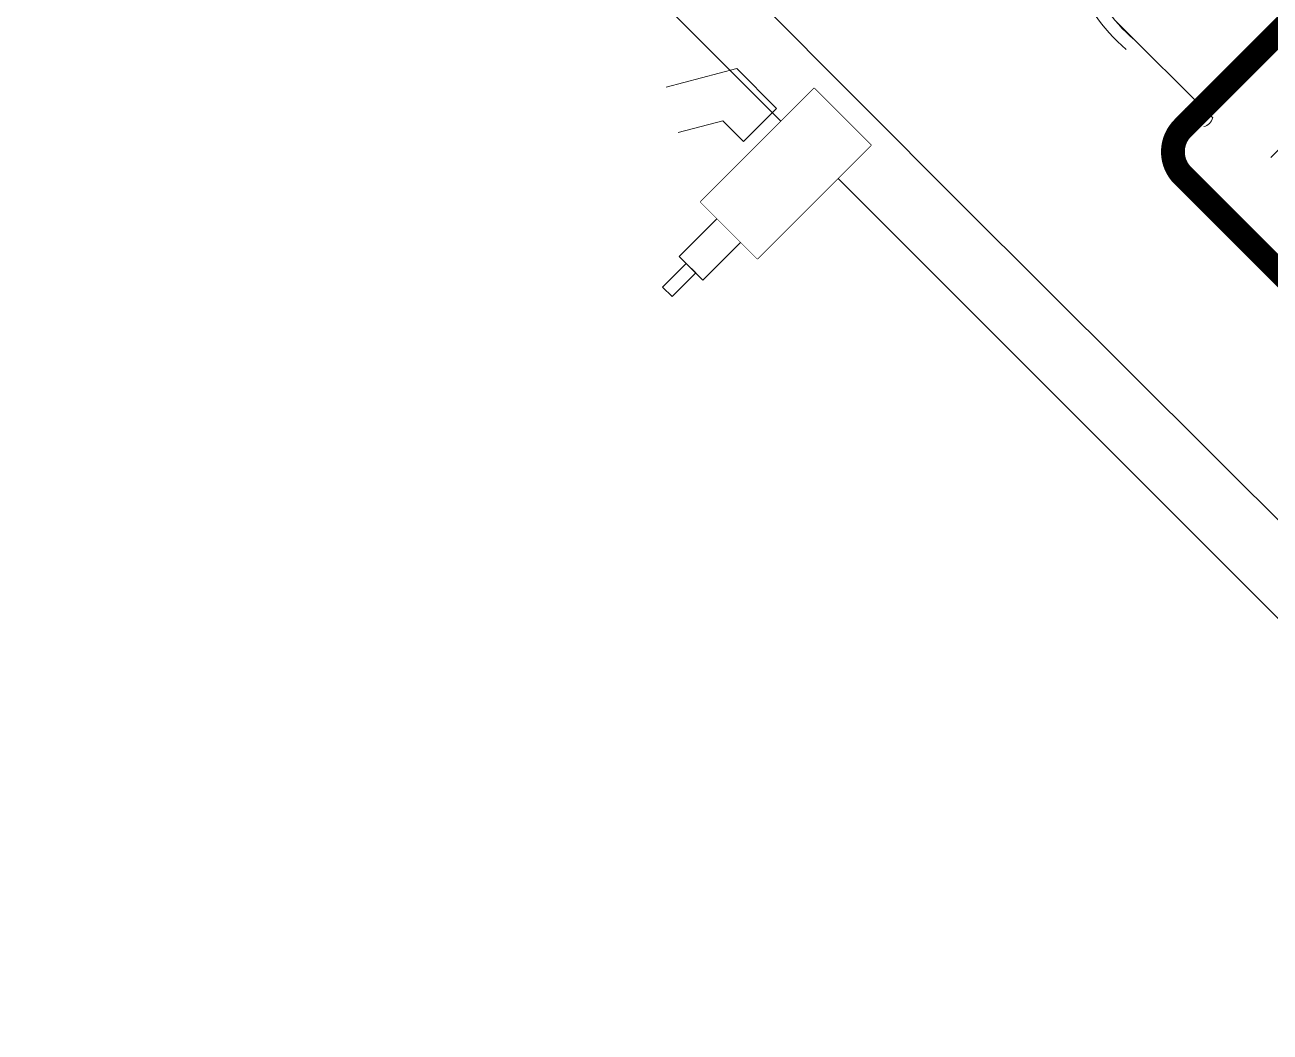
# Model space of a CAD drawing. Header units: centimetres. Extents: x -72470 to -43129, y -18750 to -16337.
# Drawn here: x -64491.9 to -64305.9, y -17679.7 to -17529.3 of the extents above; entities that cross this region are included whole.
import ezdxf

# ---------------------------------------------------------------- set-up
doc = ezdxf.new("R2010")
doc.units = ezdxf.units.CM
doc.header["$MEASUREMENT"] = 0
doc.layers.add('11-021_500-BLOK B-str_zemin_kat$0$2DTARAMA1', color=253, linetype='Continuous')
doc.layers.add('TEFRIS', color=30, linetype='Continuous', lineweight=9)

# ---------------------------------------------------------------- blocks, each defined once
blk = doc.blocks.new('DDDD')
at = {"layer": 'TEFRIS', "color": 0, "linetype": 'Continuous'}
for p, q in [((-75353.94, -9769.55), (-75335, -9788.42)), ((-75389.21, -9770.79), (-75389.18, -9770.77)), ((-75389.18, -9770.77), (-75389.21, -9770.79)), ((-75355.24, -9770.94), (-75340.98, -9785.15)), ((-75334.99, -9793.81), (-75365.94, -9824.88)), ((-75374.62, -9818.92), (-75389.19, -9804.4)), ((-75371.33, -9824.89), (-75390.6, -9805.69)), ((-75400.14, -9815.77), (-75381.2, -9834.64)), ((-75435.41, -9817.01), (-75435.38, -9816.98)), ((-75435.38, -9816.98), (-75435.41, -9817.01)), ((-75401.44, -9817.16), (-75387.18, -9831.37)), ((-75299.4, -9829.4), (-75330.45, -9860.36)), ((-75275.13, -9848.35), (-75294, -9829.41)), ((-75276.52, -9849.65), (-75290.73, -9835.39)), ((-75381.19, -9840.03), (-75412.14, -9871.1)), ((-75420.83, -9865.14), (-75435.4, -9850.62)), ((-75330.46, -9865.75), (-75311.27, -9885.01)), ((-75324.49, -9869.04), (-75309.97, -9883.61)), ((-75345.61, -9875.61), (-75376.67, -9906.57)), ((-75321.34, -9894.56), (-75340.21, -9875.62)), ((-75322.73, -9895.86), (-75336.94, -9881.6)), ((-75276.36, -9883.61), (-75276.34, -9883.59)), ((-75276.34, -9883.59), (-75276.36, -9883.61))]:
    blk.add_line(p, q, dxfattribs=at)
at = {"layer": 'TEFRIS', "color": 0, "linetype": 'Continuous', "const_width": 3.56}
for points in [[(-75287.42, -9834.87), (-75326.31, -9873.77, -0.414214), (-75333.38, -9873.77), (-75379.35, -9827.81, -0.414214), (-75379.35, -9820.74), (-75340.46, -9781.84, -0.414214), (-75333.39, -9781.84), (-75287.42, -9827.8, -0.414214)], [(-75333.38, -9880.84), (-75372.27, -9919.73, -0.414214), (-75379.34, -9919.73), (-75425.31, -9873.77, -0.414214), (-75425.31, -9866.7), (-75386.42, -9827.81, -0.414214), (-75379.35, -9827.81), (-75333.38, -9873.77, -0.414214)]]:
    blk.add_lwpolyline(points, format="xyb", close=True, dxfattribs=at)
at = {"layer": 'TEFRIS', "color": 0, "linetype": 'Continuous'}
for centre, radius, start, end in [((-75370.91, -9789), 25.81, 41.3071, 229.9107), ((-75370.91, -9789), 23.91, 41.3071, 229.9107), ((-75344.15, -9780.65), 1.87, 284.487, 345.7168), ((-75341.45, -9783.34), 1.87, 284.487, 345.7168), ((-75337.69, -9791.12), 3.81, 315.1019, 45.1019), ((-75417.11, -9835.22), 25.81, 41.3071, 229.9107), ((-75417.11, -9835.22), 23.91, 41.3071, 229.9107), ((-75379.14, -9815.76), 1.87, 284.487, 345.7168), ((-75376.44, -9818.46), 1.87, 284.487, 345.7168), ((-75368.64, -9822.19), 3.81, 225.1019, 315.1019), ((-75390.35, -9826.87), 1.87, 284.487, 345.7168), ((-75296.7, -9832.1), 3.81, 44.9074, 134.9074), ((-75387.65, -9829.56), 1.87, 284.487, 345.7168), ((-75383.89, -9837.34), 3.81, 315.1019, 45.1019), ((-75288.92, -9835.86), 1.87, 104.2925, 165.5223), ((-75286.23, -9838.56), 1.87, 104.2925, 165.5223), ((-75294.57, -9865.32), 25.81, 220.0986, 48.7021), ((-75294.57, -9865.32), 23.91, 220.0986, 48.7021), ((-75327.76, -9863.06), 3.81, 134.9074, 224.9074), ((-75425.34, -9861.98), 1.87, 284.487, 345.7168), ((-75422.64, -9864.67), 1.87, 284.487, 345.7168), ((-75324.03, -9870.85), 1.87, 104.2925, 165.5223), ((-75321.34, -9873.55), 1.87, 104.2925, 165.5223), ((-75342.91, -9878.31), 3.81, 44.9074, 134.9074), ((-75335.13, -9882.07), 1.87, 104.2925, 165.5223), ((-75332.44, -9884.77), 1.87, 104.2925, 165.5223), ((-75340.79, -9911.53), 25.81, 220.0986, 48.7021), ((-75340.79, -9911.53), 23.91, 220.0986, 48.7021)]:
    blk.add_arc(centre, radius, start, end, dxfattribs=at)

msp = doc.modelspace()

# ---------------------------------------------------------------- linework, layer by layer
at = {"layer": 'TEFRIS', "color": 0, "linetype": 'Continuous'}
msp.add_line((-64352.05, -17556.05), (-64115.41, -17791.95), dxfattribs=at)
msp.add_lwpolyline([(-64665.81, -17256.85), (-63768.23, -18154.44)], dxfattribs=at)
for points in [[(-64365.52, -17547.24), (-64374.01, -17538.76), (-64390.98, -17555.73), (-64382.49, -17564.21)], [(-64366.94, -17547.24), (-64374.01, -17540.17), (-64389.56, -17555.73), (-64382.49, -17562.8)], [(-64384.97, -17561.74), (-64388.5, -17558.2), (-64394.16, -17563.86), (-64390.62, -17567.4)], [(-64391.69, -17566.34), (-64393.1, -17564.92), (-64396.64, -17568.46), (-64395.22, -17569.87)]]:
    msp.add_lwpolyline(points, close=True, dxfattribs=at)

# ---------------------------------------------------------------- block references
msp.add_blockref('DDDD', (11106.34, -7678.01), dxfattribs=at)

# ---------------------------------------------------------------- next in the draw order: wipeouts: each hides what was drawn before it
at = {"color": 0, "linetype": 'Continuous'}
msp.add_wipeout([(-64365.52, -17547.24), (-64382.49, -17564.21), (-64390.98, -17555.73), (-64374.01, -17538.76)], dxfattribs=at).dxf.layer = 'TEFRIS'

# ---------------------------------------------------------------- next in the draw order: linework, layer by layer
at = {"layer": 'TEFRIS', "color": 0, "linetype": 'Continuous'}
msp.add_lwpolyline([(-64665.81, -17256.85), (-63768.23, -18154.44)], dxfattribs=at)
for points in [[(-64365.52, -17547.24), (-64374.01, -17538.76), (-64390.98, -17555.73), (-64382.49, -17564.21)], [(-64366.94, -17547.24), (-64374.01, -17540.17), (-64389.56, -17555.73), (-64382.49, -17562.8)], [(-64384.97, -17561.74), (-64388.5, -17558.2), (-64394.16, -17563.86), (-64390.62, -17567.4)], [(-64391.69, -17566.34), (-64393.1, -17564.92), (-64396.64, -17568.46), (-64395.22, -17569.87)]]:
    msp.add_lwpolyline(points, close=True, dxfattribs=at)

# ---------------------------------------------------------------- next in the draw order: wipeouts: each hides what was drawn before it
at = {"color": 0, "linetype": 'Continuous'}
msp.add_wipeout([(-64365.52, -17547.24), (-64382.49, -17564.21), (-64390.98, -17555.73), (-64374.01, -17538.76)], dxfattribs=at).dxf.layer = 'TEFRIS'

# ---------------------------------------------------------------- next in the draw order: linework, layer by layer
at = {"layer": 'TEFRIS', "color": 0, "linetype": 'Continuous'}
msp.add_lwpolyline([(-64665.81, -17256.85), (-63768.23, -18154.44)], dxfattribs=at)
for points in [[(-64365.52, -17547.24), (-64374.01, -17538.76), (-64390.98, -17555.73), (-64382.49, -17564.21)], [(-64366.94, -17547.24), (-64374.01, -17540.17), (-64389.56, -17555.73), (-64382.49, -17562.8)], [(-64384.97, -17561.74), (-64388.5, -17558.2), (-64394.16, -17563.86), (-64390.62, -17567.4)], [(-64391.69, -17566.34), (-64393.1, -17564.92), (-64396.64, -17568.46), (-64395.22, -17569.87)]]:
    msp.add_lwpolyline(points, close=True, dxfattribs=at)

# ---------------------------------------------------------------- next in the draw order: wipeouts: each hides what was drawn before it
at = {"color": 0, "linetype": 'Continuous'}
msp.add_wipeout([(-64365.52, -17547.24), (-64382.49, -17564.21), (-64390.98, -17555.73), (-64374.01, -17538.76)], dxfattribs=at).dxf.layer = 'TEFRIS'

# ---------------------------------------------------------------- next in the draw order: linework, layer by layer
at = {"layer": 'TEFRIS', "color": 0, "linetype": 'Continuous'}
msp.add_lwpolyline([(-64665.81, -17256.85), (-63768.23, -18154.44)], dxfattribs=at)
for points in [[(-64365.52, -17547.24), (-64374.01, -17538.76), (-64390.98, -17555.73), (-64382.49, -17564.21)], [(-64366.94, -17547.24), (-64374.01, -17540.17), (-64389.56, -17555.73), (-64382.49, -17562.8)], [(-64384.97, -17561.74), (-64388.5, -17558.2), (-64394.16, -17563.86), (-64390.62, -17567.4)], [(-64391.69, -17566.34), (-64393.1, -17564.92), (-64396.64, -17568.46), (-64395.22, -17569.87)]]:
    msp.add_lwpolyline(points, close=True, dxfattribs=at)

# ---------------------------------------------------------------- next in the draw order: wipeouts: each hides what was drawn before it
at = {"color": 0, "linetype": 'Continuous'}
msp.add_wipeout([(-64365.52, -17547.24), (-64382.49, -17564.21), (-64390.98, -17555.73), (-64374.01, -17538.76)], dxfattribs=at).dxf.layer = 'TEFRIS'

# ---------------------------------------------------------------- next in the draw order: linework, layer by layer
at = {"layer": 'TEFRIS', "color": 0, "linetype": 'Continuous'}
msp.add_lwpolyline([(-64665.81, -17256.85), (-63768.23, -18154.44)], dxfattribs=at)
for points in [[(-64365.52, -17547.24), (-64374.01, -17538.76), (-64390.98, -17555.73), (-64382.49, -17564.21)], [(-64366.94, -17547.24), (-64374.01, -17540.17), (-64389.56, -17555.73), (-64382.49, -17562.8)], [(-64384.97, -17561.74), (-64388.5, -17558.2), (-64394.16, -17563.86), (-64390.62, -17567.4)], [(-64391.69, -17566.34), (-64393.1, -17564.92), (-64396.64, -17568.46), (-64395.22, -17569.87)]]:
    msp.add_lwpolyline(points, close=True, dxfattribs=at)

# ---------------------------------------------------------------- next in the draw order: wipeouts: each hides what was drawn before it
at = {"color": 0, "linetype": 'Continuous'}
msp.add_wipeout([(-64365.52, -17547.24), (-64382.49, -17564.21), (-64390.98, -17555.73), (-64374.01, -17538.76)], dxfattribs=at).dxf.layer = 'TEFRIS'

# ---------------------------------------------------------------- next in the draw order: linework, layer by layer
at = {"layer": 'TEFRIS', "color": 0, "linetype": 'Continuous'}
msp.add_lwpolyline([(-64665.81, -17256.85), (-63768.23, -18154.44)], dxfattribs=at)
for points in [[(-64365.52, -17547.24), (-64374.01, -17538.76), (-64390.98, -17555.73), (-64382.49, -17564.21)], [(-64366.94, -17547.24), (-64374.01, -17540.17), (-64389.56, -17555.73), (-64382.49, -17562.8)], [(-64384.97, -17561.74), (-64388.5, -17558.2), (-64394.16, -17563.86), (-64390.62, -17567.4)], [(-64391.69, -17566.34), (-64393.1, -17564.92), (-64396.64, -17568.46), (-64395.22, -17569.87)]]:
    msp.add_lwpolyline(points, close=True, dxfattribs=at)

# ---------------------------------------------------------------- next in the draw order: wipeouts: each hides what was drawn before it
at = {"color": 0, "linetype": 'Continuous'}
msp.add_wipeout([(-64365.52, -17547.24), (-64382.49, -17564.21), (-64390.98, -17555.73), (-64374.01, -17538.76)], dxfattribs=at).dxf.layer = 'TEFRIS'

# ---------------------------------------------------------------- next in the draw order: linework, layer by layer
at = {"layer": 'TEFRIS', "color": 0, "linetype": 'Continuous'}
msp.add_lwpolyline([(-64665.81, -17256.85), (-63768.23, -18154.44)], dxfattribs=at)
for points in [[(-64365.52, -17547.24), (-64374.01, -17538.76), (-64390.98, -17555.73), (-64382.49, -17564.21)], [(-64366.94, -17547.24), (-64374.01, -17540.17), (-64389.56, -17555.73), (-64382.49, -17562.8)], [(-64384.97, -17561.74), (-64388.5, -17558.2), (-64394.16, -17563.86), (-64390.62, -17567.4)], [(-64391.69, -17566.34), (-64393.1, -17564.92), (-64396.64, -17568.46), (-64395.22, -17569.87)]]:
    msp.add_lwpolyline(points, close=True, dxfattribs=at)

# ---------------------------------------------------------------- next in the draw order: wipeouts: each hides what was drawn before it
at = {"color": 0, "linetype": 'Continuous'}
msp.add_wipeout([(-64365.52, -17547.24), (-64382.49, -17564.21), (-64390.98, -17555.73), (-64374.01, -17538.76)], dxfattribs=at).dxf.layer = 'TEFRIS'

# ---------------------------------------------------------------- next in the draw order: linework, layer by layer
at = {"layer": 'TEFRIS', "color": 0, "linetype": 'Continuous'}
msp.add_lwpolyline([(-64665.81, -17256.85), (-63768.23, -18154.44)], dxfattribs=at)
for points in [[(-64365.52, -17547.24), (-64374.01, -17538.76), (-64390.98, -17555.73), (-64382.49, -17564.21)], [(-64366.94, -17547.24), (-64374.01, -17540.17), (-64389.56, -17555.73), (-64382.49, -17562.8)], [(-64384.97, -17561.74), (-64388.5, -17558.2), (-64394.16, -17563.86), (-64390.62, -17567.4)], [(-64391.69, -17566.34), (-64393.1, -17564.92), (-64396.64, -17568.46), (-64395.22, -17569.87)]]:
    msp.add_lwpolyline(points, close=True, dxfattribs=at)

# ---------------------------------------------------------------- next in the draw order: wipeouts: each hides what was drawn before it
at = {"color": 0, "linetype": 'Continuous'}
msp.add_wipeout([(-64365.52, -17547.24), (-64382.49, -17564.21), (-64390.98, -17555.73), (-64374.01, -17538.76)], dxfattribs=at).dxf.layer = 'TEFRIS'

# ---------------------------------------------------------------- next in the draw order: linework, layer by layer
at = {"layer": 'TEFRIS', "color": 0, "linetype": 'Continuous'}
msp.add_lwpolyline([(-64665.81, -17256.85), (-63768.23, -18154.44)], dxfattribs=at)
for points in [[(-64365.52, -17547.24), (-64374.01, -17538.76), (-64390.98, -17555.73), (-64382.49, -17564.21)], [(-64366.94, -17547.24), (-64374.01, -17540.17), (-64389.56, -17555.73), (-64382.49, -17562.8)], [(-64384.97, -17561.74), (-64388.5, -17558.2), (-64394.16, -17563.86), (-64390.62, -17567.4)], [(-64391.69, -17566.34), (-64393.1, -17564.92), (-64396.64, -17568.46), (-64395.22, -17569.87)]]:
    msp.add_lwpolyline(points, close=True, dxfattribs=at)

# ---------------------------------------------------------------- next in the draw order: wipeouts: each hides what was drawn before it
at = {"color": 0, "linetype": 'Continuous'}
msp.add_wipeout([(-64365.52, -17547.24), (-64382.49, -17564.21), (-64390.98, -17555.73), (-64374.01, -17538.76)], dxfattribs=at).dxf.layer = 'TEFRIS'

# ---------------------------------------------------------------- next in the draw order: linework, layer by layer
at = {"layer": 'TEFRIS', "color": 0, "linetype": 'Continuous'}
msp.add_lwpolyline([(-64665.81, -17256.85), (-63768.23, -18154.44)], dxfattribs=at)
for points in [[(-64365.52, -17547.24), (-64374.01, -17538.76), (-64390.98, -17555.73), (-64382.49, -17564.21)], [(-64366.94, -17547.24), (-64374.01, -17540.17), (-64389.56, -17555.73), (-64382.49, -17562.8)], [(-64384.97, -17561.74), (-64388.5, -17558.2), (-64394.16, -17563.86), (-64390.62, -17567.4)], [(-64391.69, -17566.34), (-64393.1, -17564.92), (-64396.64, -17568.46), (-64395.22, -17569.87)]]:
    msp.add_lwpolyline(points, close=True, dxfattribs=at)

# ---------------------------------------------------------------- next in the draw order: wipeouts: each hides what was drawn before it
at = {"color": 0, "linetype": 'Continuous'}
msp.add_wipeout([(-64365.52, -17547.24), (-64382.49, -17564.21), (-64390.98, -17555.73), (-64374.01, -17538.76)], dxfattribs=at).dxf.layer = 'TEFRIS'

# ---------------------------------------------------------------- next in the draw order: linework, layer by layer
at = {"layer": 'TEFRIS', "color": 0, "linetype": 'Continuous'}
msp.add_lwpolyline([(-64665.81, -17256.85), (-63768.23, -18154.44)], dxfattribs=at)
for points in [[(-64365.52, -17547.24), (-64374.01, -17538.76), (-64390.98, -17555.73), (-64382.49, -17564.21)], [(-64366.94, -17547.24), (-64374.01, -17540.17), (-64389.56, -17555.73), (-64382.49, -17562.8)], [(-64384.97, -17561.74), (-64388.5, -17558.2), (-64394.16, -17563.86), (-64390.62, -17567.4)], [(-64391.69, -17566.34), (-64393.1, -17564.92), (-64396.64, -17568.46), (-64395.22, -17569.87)]]:
    msp.add_lwpolyline(points, close=True, dxfattribs=at)

# ---------------------------------------------------------------- next in the draw order: wipeouts: each hides what was drawn before it
at = {"color": 0, "linetype": 'Continuous'}
msp.add_wipeout([(-64365.52, -17547.24), (-64382.49, -17564.21), (-64390.98, -17555.73), (-64374.01, -17538.76)], dxfattribs=at).dxf.layer = 'TEFRIS'

# ---------------------------------------------------------------- next in the draw order: linework, layer by layer
at = {"layer": 'TEFRIS', "color": 0, "linetype": 'Continuous'}
msp.add_lwpolyline([(-64665.81, -17256.85), (-63768.23, -18154.44)], dxfattribs=at)
for points in [[(-64365.52, -17547.24), (-64374.01, -17538.76), (-64390.98, -17555.73), (-64382.49, -17564.21)], [(-64366.94, -17547.24), (-64374.01, -17540.17), (-64389.56, -17555.73), (-64382.49, -17562.8)], [(-64384.97, -17561.74), (-64388.5, -17558.2), (-64394.16, -17563.86), (-64390.62, -17567.4)], [(-64391.69, -17566.34), (-64393.1, -17564.92), (-64396.64, -17568.46), (-64395.22, -17569.87)]]:
    msp.add_lwpolyline(points, close=True, dxfattribs=at)

# ---------------------------------------------------------------- next in the draw order: wipeouts: each hides what was drawn before it
at = {"color": 0, "linetype": 'Continuous'}
msp.add_wipeout([(-64365.52, -17547.24), (-64382.49, -17564.21), (-64390.98, -17555.73), (-64374.01, -17538.76)], dxfattribs=at).dxf.layer = 'TEFRIS'

# ---------------------------------------------------------------- next in the draw order: linework, layer by layer
at = {"layer": 'TEFRIS', "color": 0, "linetype": 'Continuous'}
msp.add_lwpolyline([(-64665.81, -17256.85), (-63768.23, -18154.44)], dxfattribs=at)
for points in [[(-64365.52, -17547.24), (-64374.01, -17538.76), (-64390.98, -17555.73), (-64382.49, -17564.21)], [(-64366.94, -17547.24), (-64374.01, -17540.17), (-64389.56, -17555.73), (-64382.49, -17562.8)], [(-64384.97, -17561.74), (-64388.5, -17558.2), (-64394.16, -17563.86), (-64390.62, -17567.4)], [(-64391.69, -17566.34), (-64393.1, -17564.92), (-64396.64, -17568.46), (-64395.22, -17569.87)]]:
    msp.add_lwpolyline(points, close=True, dxfattribs=at)

# ---------------------------------------------------------------- next in the draw order: wipeouts: each hides what was drawn before it
at = {"color": 0, "linetype": 'Continuous'}
msp.add_wipeout([(-64365.52, -17547.24), (-64382.49, -17564.21), (-64390.98, -17555.73), (-64374.01, -17538.76)], dxfattribs=at).dxf.layer = 'TEFRIS'

# ---------------------------------------------------------------- next in the draw order: linework, layer by layer
at = {"layer": 'TEFRIS', "color": 0, "linetype": 'Continuous'}
msp.add_lwpolyline([(-64665.81, -17256.85), (-63768.23, -18154.44)], dxfattribs=at)
for points in [[(-64365.52, -17547.24), (-64374.01, -17538.76), (-64390.98, -17555.73), (-64382.49, -17564.21)], [(-64366.94, -17547.24), (-64374.01, -17540.17), (-64389.56, -17555.73), (-64382.49, -17562.8)], [(-64384.97, -17561.74), (-64388.5, -17558.2), (-64394.16, -17563.86), (-64390.62, -17567.4)], [(-64391.69, -17566.34), (-64393.1, -17564.92), (-64396.64, -17568.46), (-64395.22, -17569.87)]]:
    msp.add_lwpolyline(points, close=True, dxfattribs=at)

# ---------------------------------------------------------------- next in the draw order: wipeouts: each hides what was drawn before it
at = {"color": 0, "linetype": 'Continuous'}
msp.add_wipeout([(-64365.52, -17547.24), (-64382.49, -17564.21), (-64390.98, -17555.73), (-64374.01, -17538.76)], dxfattribs=at).dxf.layer = 'TEFRIS'

# ---------------------------------------------------------------- next in the draw order: linework, layer by layer
at = {"layer": 'TEFRIS', "color": 0, "linetype": 'Continuous'}
msp.add_lwpolyline([(-64665.81, -17256.85), (-63768.23, -18154.44)], dxfattribs=at)
for points in [[(-64365.52, -17547.24), (-64374.01, -17538.76), (-64390.98, -17555.73), (-64382.49, -17564.21)], [(-64366.94, -17547.24), (-64374.01, -17540.17), (-64389.56, -17555.73), (-64382.49, -17562.8)], [(-64384.97, -17561.74), (-64388.5, -17558.2), (-64394.16, -17563.86), (-64390.62, -17567.4)], [(-64391.69, -17566.34), (-64393.1, -17564.92), (-64396.64, -17568.46), (-64395.22, -17569.87)]]:
    msp.add_lwpolyline(points, close=True, dxfattribs=at)

# ---------------------------------------------------------------- next in the draw order: wipeouts: each hides what was drawn before it
at = {"color": 0, "linetype": 'Continuous'}
msp.add_wipeout([(-64365.52, -17547.24), (-64382.49, -17564.21), (-64390.98, -17555.73), (-64374.01, -17538.76)], dxfattribs=at).dxf.layer = 'TEFRIS'

# ---------------------------------------------------------------- next in the draw order: linework, layer by layer
at = {"layer": 'TEFRIS', "color": 0, "linetype": 'Continuous'}
msp.add_lwpolyline([(-64665.81, -17256.85), (-63768.23, -18154.44)], dxfattribs=at)
for points in [[(-64365.52, -17547.24), (-64374.01, -17538.76), (-64390.98, -17555.73), (-64382.49, -17564.21)], [(-64366.94, -17547.24), (-64374.01, -17540.17), (-64389.56, -17555.73), (-64382.49, -17562.8)], [(-64384.97, -17561.74), (-64388.5, -17558.2), (-64394.16, -17563.86), (-64390.62, -17567.4)], [(-64391.69, -17566.34), (-64393.1, -17564.92), (-64396.64, -17568.46), (-64395.22, -17569.87)]]:
    msp.add_lwpolyline(points, close=True, dxfattribs=at)

# ---------------------------------------------------------------- next in the draw order: wipeouts: each hides what was drawn before it
at = {"color": 0, "linetype": 'Continuous'}
msp.add_wipeout([(-64365.52, -17547.24), (-64382.49, -17564.21), (-64390.98, -17555.73), (-64374.01, -17538.76)], dxfattribs=at).dxf.layer = 'TEFRIS'

# ---------------------------------------------------------------- next in the draw order: linework, layer by layer
at = {"layer": 'TEFRIS', "color": 0, "linetype": 'Continuous'}
msp.add_lwpolyline([(-64665.81, -17256.85), (-63768.23, -18154.44)], dxfattribs=at)
for points in [[(-64365.52, -17547.24), (-64374.01, -17538.76), (-64390.98, -17555.73), (-64382.49, -17564.21)], [(-64366.94, -17547.24), (-64374.01, -17540.17), (-64389.56, -17555.73), (-64382.49, -17562.8)], [(-64384.97, -17561.74), (-64388.5, -17558.2), (-64394.16, -17563.86), (-64390.62, -17567.4)], [(-64391.69, -17566.34), (-64393.1, -17564.92), (-64396.64, -17568.46), (-64395.22, -17569.87)]]:
    msp.add_lwpolyline(points, close=True, dxfattribs=at)

# ---------------------------------------------------------------- next in the draw order: wipeouts: each hides what was drawn before it
at = {"color": 0, "linetype": 'Continuous'}
msp.add_wipeout([(-64365.52, -17547.24), (-64382.49, -17564.21), (-64390.98, -17555.73), (-64374.01, -17538.76)], dxfattribs=at).dxf.layer = 'TEFRIS'

# ---------------------------------------------------------------- next in the draw order: linework, layer by layer
at = {"layer": 'TEFRIS', "color": 0, "linetype": 'Continuous'}
msp.add_lwpolyline([(-64665.81, -17256.85), (-63768.23, -18154.44)], dxfattribs=at)
for points in [[(-64365.52, -17547.24), (-64374.01, -17538.76), (-64390.98, -17555.73), (-64382.49, -17564.21)], [(-64366.94, -17547.24), (-64374.01, -17540.17), (-64389.56, -17555.73), (-64382.49, -17562.8)], [(-64384.97, -17561.74), (-64388.5, -17558.2), (-64394.16, -17563.86), (-64390.62, -17567.4)], [(-64391.69, -17566.34), (-64393.1, -17564.92), (-64396.64, -17568.46), (-64395.22, -17569.87)]]:
    msp.add_lwpolyline(points, close=True, dxfattribs=at)

# ---------------------------------------------------------------- next in the draw order: wipeouts: each hides what was drawn before it
at = {"color": 0, "linetype": 'Continuous'}
msp.add_wipeout([(-64365.52, -17547.24), (-64382.49, -17564.21), (-64390.98, -17555.73), (-64374.01, -17538.76)], dxfattribs=at).dxf.layer = 'TEFRIS'

# ---------------------------------------------------------------- next in the draw order: linework, layer by layer
at = {"layer": 'TEFRIS', "color": 0, "linetype": 'Continuous'}
msp.add_lwpolyline([(-64665.81, -17256.85), (-63768.23, -18154.44)], dxfattribs=at)
for points in [[(-64365.52, -17547.24), (-64374.01, -17538.76), (-64390.98, -17555.73), (-64382.49, -17564.21)], [(-64366.94, -17547.24), (-64374.01, -17540.17), (-64389.56, -17555.73), (-64382.49, -17562.8)], [(-64384.97, -17561.74), (-64388.5, -17558.2), (-64394.16, -17563.86), (-64390.62, -17567.4)], [(-64391.69, -17566.34), (-64393.1, -17564.92), (-64396.64, -17568.46), (-64395.22, -17569.87)]]:
    msp.add_lwpolyline(points, close=True, dxfattribs=at)

# ---------------------------------------------------------------- next in the draw order: wipeouts: each hides what was drawn before it
at = {"color": 0, "linetype": 'Continuous'}
msp.add_wipeout([(-64365.52, -17547.24), (-64382.49, -17564.21), (-64390.98, -17555.73), (-64374.01, -17538.76)], dxfattribs=at).dxf.layer = 'TEFRIS'

# ---------------------------------------------------------------- next in the draw order: linework, layer by layer
at = {"layer": 'TEFRIS', "color": 0, "linetype": 'Continuous'}
msp.add_lwpolyline([(-64665.81, -17256.85), (-63768.23, -18154.44)], dxfattribs=at)
for points in [[(-64365.52, -17547.24), (-64374.01, -17538.76), (-64390.98, -17555.73), (-64382.49, -17564.21)], [(-64366.94, -17547.24), (-64374.01, -17540.17), (-64389.56, -17555.73), (-64382.49, -17562.8)], [(-64384.97, -17561.74), (-64388.5, -17558.2), (-64394.16, -17563.86), (-64390.62, -17567.4)], [(-64391.69, -17566.34), (-64393.1, -17564.92), (-64396.64, -17568.46), (-64395.22, -17569.87)]]:
    msp.add_lwpolyline(points, close=True, dxfattribs=at)

# ---------------------------------------------------------------- next in the draw order: wipeouts: each hides what was drawn before it
at = {"color": 0, "linetype": 'Continuous'}
msp.add_wipeout([(-64365.52, -17547.24), (-64382.49, -17564.21), (-64390.98, -17555.73), (-64374.01, -17538.76)], dxfattribs=at).dxf.layer = 'TEFRIS'

# ---------------------------------------------------------------- next in the draw order: linework, layer by layer
at = {"layer": 'TEFRIS', "color": 0, "linetype": 'Continuous'}
msp.add_lwpolyline([(-64665.81, -17256.85), (-63768.23, -18154.44)], dxfattribs=at)
for points in [[(-64365.52, -17547.24), (-64374.01, -17538.76), (-64390.98, -17555.73), (-64382.49, -17564.21)], [(-64366.94, -17547.24), (-64374.01, -17540.17), (-64389.56, -17555.73), (-64382.49, -17562.8)], [(-64384.97, -17561.74), (-64388.5, -17558.2), (-64394.16, -17563.86), (-64390.62, -17567.4)], [(-64391.69, -17566.34), (-64393.1, -17564.92), (-64396.64, -17568.46), (-64395.22, -17569.87)]]:
    msp.add_lwpolyline(points, close=True, dxfattribs=at)

# ---------------------------------------------------------------- next in the draw order: wipeouts: each hides what was drawn before it
at = {"color": 0, "linetype": 'Continuous'}
msp.add_wipeout([(-64365.52, -17547.24), (-64382.49, -17564.21), (-64390.98, -17555.73), (-64374.01, -17538.76)], dxfattribs=at).dxf.layer = 'TEFRIS'

# ---------------------------------------------------------------- next in the draw order: linework, layer by layer
at = {"layer": 'TEFRIS', "color": 0, "linetype": 'Continuous'}
msp.add_lwpolyline([(-64665.81, -17256.85), (-63768.23, -18154.44)], dxfattribs=at)
for points in [[(-64365.52, -17547.24), (-64374.01, -17538.76), (-64390.98, -17555.73), (-64382.49, -17564.21)], [(-64366.94, -17547.24), (-64374.01, -17540.17), (-64389.56, -17555.73), (-64382.49, -17562.8)], [(-64384.97, -17561.74), (-64388.5, -17558.2), (-64394.16, -17563.86), (-64390.62, -17567.4)], [(-64391.69, -17566.34), (-64393.1, -17564.92), (-64396.64, -17568.46), (-64395.22, -17569.87)]]:
    msp.add_lwpolyline(points, close=True, dxfattribs=at)

# ---------------------------------------------------------------- next in the draw order: wipeouts: each hides what was drawn before it
at = {"color": 0, "linetype": 'Continuous'}
msp.add_wipeout([(-64365.52, -17547.24), (-64382.49, -17564.21), (-64390.98, -17555.73), (-64374.01, -17538.76)], dxfattribs=at).dxf.layer = 'TEFRIS'

# ---------------------------------------------------------------- next in the draw order: linework, layer by layer
at = {"layer": 'TEFRIS', "color": 0, "linetype": 'Continuous'}
msp.add_lwpolyline([(-64665.81, -17256.85), (-63768.23, -18154.44)], dxfattribs=at)
for points in [[(-64365.52, -17547.24), (-64374.01, -17538.76), (-64390.98, -17555.73), (-64382.49, -17564.21)], [(-64366.94, -17547.24), (-64374.01, -17540.17), (-64389.56, -17555.73), (-64382.49, -17562.8)], [(-64384.97, -17561.74), (-64388.5, -17558.2), (-64394.16, -17563.86), (-64390.62, -17567.4)], [(-64391.69, -17566.34), (-64393.1, -17564.92), (-64396.64, -17568.46), (-64395.22, -17569.87)]]:
    msp.add_lwpolyline(points, close=True, dxfattribs=at)

# ---------------------------------------------------------------- next in the draw order: wipeouts: each hides what was drawn before it
at = {"color": 0, "linetype": 'Continuous'}
msp.add_wipeout([(-64365.52, -17547.24), (-64382.49, -17564.21), (-64390.98, -17555.73), (-64374.01, -17538.76)], dxfattribs=at).dxf.layer = 'TEFRIS'

# ---------------------------------------------------------------- next in the draw order: linework, layer by layer
at = {"layer": 'TEFRIS', "color": 0, "linetype": 'Continuous'}
msp.add_lwpolyline([(-64665.81, -17256.85), (-63768.23, -18154.44)], dxfattribs=at)
for points in [[(-64365.52, -17547.24), (-64374.01, -17538.76), (-64390.98, -17555.73), (-64382.49, -17564.21)], [(-64366.94, -17547.24), (-64374.01, -17540.17), (-64389.56, -17555.73), (-64382.49, -17562.8)], [(-64384.97, -17561.74), (-64388.5, -17558.2), (-64394.16, -17563.86), (-64390.62, -17567.4)], [(-64391.69, -17566.34), (-64393.1, -17564.92), (-64396.64, -17568.46), (-64395.22, -17569.87)]]:
    msp.add_lwpolyline(points, close=True, dxfattribs=at)

# ---------------------------------------------------------------- next in the draw order: wipeouts: each hides what was drawn before it
at = {"color": 0, "linetype": 'Continuous'}
msp.add_wipeout([(-64365.52, -17547.24), (-64382.49, -17564.21), (-64390.98, -17555.73), (-64374.01, -17538.76)], dxfattribs=at).dxf.layer = 'TEFRIS'

# ---------------------------------------------------------------- next in the draw order: linework, layer by layer
at = {"layer": 'TEFRIS', "color": 0, "linetype": 'Continuous'}
msp.add_lwpolyline([(-64665.81, -17256.85), (-63768.23, -18154.44)], dxfattribs=at)
for points in [[(-64365.52, -17547.24), (-64374.01, -17538.76), (-64390.98, -17555.73), (-64382.49, -17564.21)], [(-64366.94, -17547.24), (-64374.01, -17540.17), (-64389.56, -17555.73), (-64382.49, -17562.8)], [(-64384.97, -17561.74), (-64388.5, -17558.2), (-64394.16, -17563.86), (-64390.62, -17567.4)], [(-64391.69, -17566.34), (-64393.1, -17564.92), (-64396.64, -17568.46), (-64395.22, -17569.87)]]:
    msp.add_lwpolyline(points, close=True, dxfattribs=at)

# ---------------------------------------------------------------- next in the draw order: wipeouts: each hides what was drawn before it
at = {"color": 0, "linetype": 'Continuous'}
msp.add_wipeout([(-64365.52, -17547.24), (-64382.49, -17564.21), (-64390.98, -17555.73), (-64374.01, -17538.76)], dxfattribs=at).dxf.layer = 'TEFRIS'

# ---------------------------------------------------------------- next in the draw order: hatches: boundary and pattern name
at = {"layer": '11-021_500-BLOK B-str_zemin_kat$0$2DTARAMA1'}
h = msp.add_hatch(dxfattribs=at)
h.set_pattern_fill('ANSI33', color=256, scale=100)
h.set_pattern_definition([(45, (-421164.15, -192690.207), (-17.6776695, 17.6776695), []), (45, (-421146.472, -192690.207), (-17.6776695, 17.6776695), [12.5, -6.25])])
edge = h.paths.add_edge_path()
edge.add_arc((-61102.81, -17219.44), 40, 0, 360)
edge = h.paths.add_edge_path()
edge.add_arc((-61942.81, -17219.44), 40, 0, 360)
edge = h.paths.add_edge_path()
edge.add_arc((-62782.81, -17219.44), 40, 0, 360)
edge = h.paths.add_edge_path()
edge.add_arc((-63622.81, -17219.44), 40, 0, 360)
h.paths.add_polyline_path([(-62490.34, -17053.77), (-62316.58, -17053.77), (-62316.58, -17007.82), (-62490.34, -17007.82)], flags=9)
h.paths.add_polyline_path([(-61637.13, -17053.8), (-61463.37, -17053.8), (-61463.37, -17007.82), (-61637.13, -17007.82)], flags=9)
h.paths.add_polyline_path([(-63330.35, -17053.8), (-63175.23, -17053.8), (-63175.23, -17007.82), (-63330.35, -17007.82)], flags=9)
edge = h.paths.add_edge_path()
edge.add_arc((-64462.81, -17219.44), 40, 0, 360)
edge = h.paths.add_edge_path()
edge.add_arc((-62782.81, -18059.44), 40, 0, 360)
edge = h.paths.add_edge_path()
edge.add_arc((-61942.81, -18059.44), 40, 0, 360)
edge = h.paths.add_edge_path()
edge.add_arc((-61102.81, -18059.44), 40, 0, 360)

# ---------------------------------------------------------------- next in the draw order: linework, layer by layer
at = {"layer": 'TEFRIS', "color": 0, "linetype": 'Continuous'}
msp.add_line((-64677.71, -17229.37), (-64352.05, -17556.05), dxfattribs=at)
msp.add_lwpolyline([(-64396.1, -17538.61), (-64385.56, -17535.81), (-64379.63, -17541.76), (-64384.58, -17546.7), (-64387.66, -17543.61), (-64394.3, -17545.38)], dxfattribs=at)

doc.saveas('drawing.dxf')
